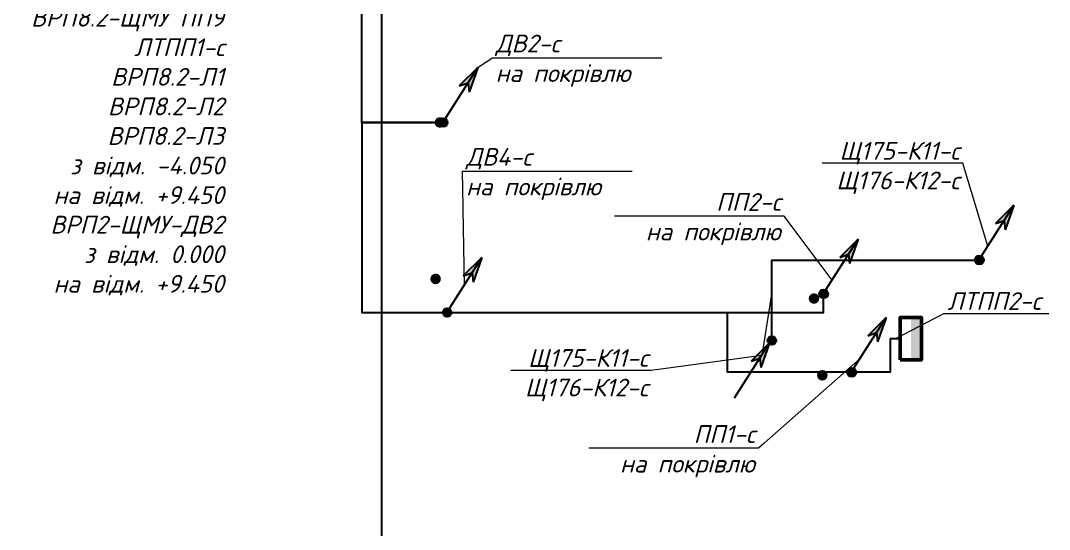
# Model space of a CAD drawing. Header units: millimetres. Extents: x -164867 to 807677, y -316775 to 513985.
# Drawn here: x 423118 to 452136, y 239483 to 253831 of the extents above; entities that cross this region are included whole.
import ezdxf
from ezdxf import colors
from ezdxf.entities.mleader import LeaderData, LeaderLine
from ezdxf.math import Vec2, Vec3

# ---------------------------------------------------------------- set-up
doc = ezdxf.new("R2010")
doc.units = ezdxf.units.MM
for name, color, linetype, lineweight in [('E_Аварійні мережі', 1, 'Continuous', 30), ('E_В лотку', 5, 'Kabl_in_Lotok', 30), ('E_В лотку_аварійні', 1, 'Kabl_in_Lotok', 30), ('E_Позначення', 7, 'Continuous', 15), ('E_Розп. мережі', 5, 'Continuous', 30), ('E_Щити', 1, 'Continuous', 50)]:
    doc.layers.add(name, color=color, linetype=linetype, lineweight=lineweight)
doc.styles.add('ГОСТ 2.304', font='isocpeui.ttf')
doc.linetypes.add('Kabl_in_Lotok', pattern='A,10,[130,ltypeshp.shx,S=1,R=0,X=0,Y=0],1,[130,ltypeshp.shx,S=1,R=90,X=0,Y=-1],1,[130,ltypeshp.shx,S=1,R=0,X=0,Y=0],10', length=22)

# ---------------------------------------------------------------- blocks, each defined once
blk = doc.blocks.new('_None')
blk = doc.blocks.new('*U68')
at = {"lineweight": -2}
h = blk.add_hatch(color=256, dxfattribs=at)
h.paths.add_polyline_path([(8.77, 16.13), (3.9, 10.61), (6.34, 11.65)])
h.paths.add_polyline_path([(8.77, 16.13), (6.34, 11.65), (6.79, 9.05)])
h = blk.add_hatch(color=256, dxfattribs=at)
edge = h.paths.add_edge_path()
edge.add_arc((0.07, 0), 1.28, 0, 360)
for p, q in [((0, 0), (8.77, 16.13)), ((8.77, 16.13), (3.9, 10.61)), ((8.77, 16.13), (6.79, 9.05)), ((3.9, 10.61), (6.34, 11.65)), ((6.34, 11.65), (6.79, 9.05))]:
    blk.add_line(p, q, dxfattribs=at)
blk.add_circle((0.11, 0), 1.24, dxfattribs=at)
blk = doc.blocks.new('*U69')
at = {"lineweight": -2}
h = blk.add_hatch(color=256, dxfattribs=at)
edge = h.paths.add_edge_path()
edge.add_arc((0.07, 0), 1.28, 0, 360)
h = blk.add_hatch(color=256, dxfattribs=at)
h.paths.add_polyline_path([(-0.47, -0.71), (-5.33, -6.22), (-2.9, -5.18)])
h.paths.add_polyline_path([(-0.47, -0.71), (-2.9, -5.18), (-2.45, -7.79)])
for p, q in [((-9.24, -16.84), (-0.47, -0.71)), ((-0.47, -0.71), (-5.33, -6.22)), ((-0.47, -0.71), (-5.33, -6.22)), ((-0.47, -0.71), (-2.45, -7.79)), ((-0.47, -0.71), (-2.45, -7.79)), ((-5.33, -6.22), (-2.9, -5.18)), ((-5.33, -6.22), (-2.9, -5.18)), ((-2.9, -5.18), (-2.45, -7.79)), ((-2.9, -5.18), (-2.45, -7.79))]:
    blk.add_line(p, q, dxfattribs=at)
blk.add_circle((0.11, 0), 1.24, dxfattribs=at)
blk = doc.blocks.new('*U6')
at = {"lineweight": 40}
h = blk.add_hatch(color=0, dxfattribs=at)
h.dxf.hatch_style = 1
h.paths.add_polyline_path([(300, 150), (-300, 150), (-300, 0), (300, 0)])
at = {"color": 0}
blk.add_lwpolyline([(-300, 300), (300, 300), (300, 0), (-300, 0)], close=True, dxfattribs=at)

msp = doc.modelspace()

# ---------------------------------------------------------------- hatches: boundary and pattern name
h = msp.add_hatch(color=1)
h.dxf.hatch_style = 1
h.paths.add_polyline_path([(445346.09, 245992.58, 1), (445644.44, 245992.58, 1)])

# ---------------------------------------------------------------- linework, layer by layer
at = {"layer": 'E_В лотку', "ltscale": 200}
for points in [[(433302.62, 221639.81), (433302.62, 259333.54), (437302.62, 259333.54), (437302.62, 265333.54)], [(444302.62, 244809.06), (444302.62, 247079.91), (450152.64, 247079.46)]]:
    msp.add_lwpolyline(points, dxfattribs=at)
at = {"layer": 'E_В лотку_аварійні', "ltscale": 200}
for points in [[(436827.06, 266058.54), (436827.06, 259742.93), (432734.09, 259742.93), (432734.09, 250957.69), (435033.85, 250957.69), (432742.53, 250957.69), (432742.53, 245599.61), (435145.86, 245599.61)], [(435145.86, 245599.61), (445762.75, 245599.61), (445762.75, 246123.54)], [(447927.62, 244861.04), (447640.18, 244861.04), (447640.18, 243913.54), (443052.62, 243913.54), (443052.62, 245599.61)]]:
    msp.add_lwpolyline(points, dxfattribs=at)

# ---------------------------------------------------------------- block references
at = {"layer": 'E_Аварійні мережі', "xscale": 100, "yscale": 100, "zscale": 100, "rotation": 355.953213338055}
for p in [(435028.27, 250958.15), (445757.17, 246124), (435140.27, 245600.07), (446547.04, 243914)]:
    msp.add_blockref('*U68', p, dxfattribs=at)
at = {"layer": 'E_Розп. мережі', "xscale": 100, "yscale": 100, "zscale": 100, "rotation": 355.953213338055}
for name, p in [('*U68', (450147.06, 247079.91)), ('*U69', (444297.04, 244809.51))]:
    msp.add_blockref(name, p, dxfattribs=at)
at = {"layer": 'E_Щити', "xscale": 2, "yscale": 2, "zscale": 2, "rotation": 89.99999999999999}
msp.add_blockref('*U6', (448527.62, 244861.04), dxfattribs=at)

# ---------------------------------------------------------------- next in the draw order: leaders
at = {"layer": 'E_Позначення'}
ml = msp.add_multileader_mtext('Standard', dxfattribs=at)
ml.set_content('ДВ2-с\\Pна покрівлю', color=256, style='ГОСТ 2.304')
ml.set_leader_properties(color=256, linetype='ByLayer', lineweight=-1)
ml.set_arrow_properties(name='NONE')
ml.build(insert=Vec2(0, 0))
ml.multileader.update_dxf_attribs({"has_dogleg": 0, "text_left_attachment_type": 6, "text_right_attachment_type": 6, "dogleg_length": 0, "arrow_head_size": 1})
ctx = ml.context
ctx.base_point, ctx.char_height, ctx.arrow_head_size, ctx.landing_gap_size, ctx.plane_origin = Vec3(436416.41, 252783.54), 500, 1, 100, Vec3(456076.64, 249466.99)
ctx.left_attachment, ctx.right_attachment = 6, 6
notes = []
notes.append((ctx, [(0, (1, 1, 0), (436416.41, 252783.54), (1, 0), 0, [(0, [(436016.94, 252505.21)], 0, [])])]))
ctx.mtext.insert, ctx.mtext.flow_direction = Vec3(436516.41, 253433.54), 5
ctx.mtext.has_bg_fill, ctx.mtext.bg_color, ctx.mtext.bg_scale_factor, ctx.mtext.bg_transparency, ctx.mtext.use_window_bg_color = 1, -1027028792, 1.5, 0, 1
ml = msp.add_multileader_mtext('Standard', dxfattribs=at)
ml.set_content('ДВ4-с\\Pна покрівлю', color=256, style='ГОСТ 2.304')
ml.set_leader_properties(color=256, linetype='ByLayer', lineweight=-1)
ml.set_arrow_properties(name='NONE')
ml.build(insert=Vec2(0, 0))
ml.multileader.update_dxf_attribs({"has_dogleg": 0, "text_left_attachment_type": 6, "text_right_attachment_type": 6, "dogleg_length": 0, "arrow_head_size": 1})
ctx = ml.context
ctx.base_point, ctx.char_height, ctx.arrow_head_size, ctx.landing_gap_size, ctx.plane_origin = Vec3(435584.68, 249586.72), 500, 1, 100, Vec3(456188.64, 244108.91)
ctx.left_attachment, ctx.right_attachment = 6, 6
notes.append((ctx, [(0, (1, 1, 0), (435584.68, 249586.72), (1, 0), 0, [(0, [(435634.61, 246373.6)], 0, [])])]))
ctx.mtext.insert, ctx.mtext.flow_direction = Vec3(435684.68, 250236.72), 5
ctx.mtext.has_bg_fill, ctx.mtext.bg_color, ctx.mtext.bg_scale_factor, ctx.mtext.bg_transparency, ctx.mtext.use_window_bg_color = 1, -1027028792, 1.5, 0, 1
ml = msp.add_multileader_mtext('Standard', dxfattribs=at)
ml.set_content('ЛТПП2-с', color=256, style='ГОСТ 2.304')
ml.set_leader_properties(color=256, linetype='ByLayer', lineweight=-1)
ml.set_arrow_properties(name='NONE')
ml.build(insert=Vec2(0, 0))
ml.multileader.update_dxf_attribs({"has_dogleg": 0, "text_left_attachment_type": 6, "text_right_attachment_type": 6, "dogleg_length": 0, "arrow_head_size": 1})
ctx = ml.context
ctx.base_point, ctx.char_height, ctx.arrow_head_size, ctx.landing_gap_size, ctx.plane_origin = Vec3(449158.62, 245572.52), 500, 1, 100, Vec3(469354.6, 242799.62)
ctx.left_attachment, ctx.right_attachment = 6, 6
notes.append((ctx, [(0, (1, 1, 0), (449158.62, 245572.52), (1, 0), 0, [(0, [(447783.9, 244861.04)], 0, [])])]))
ctx.mtext.insert, ctx.mtext.flow_direction = Vec3(449258.62, 246172.52), 5
ctx.mtext.has_bg_fill, ctx.mtext.bg_color, ctx.mtext.bg_scale_factor, ctx.mtext.bg_transparency, ctx.mtext.use_window_bg_color = 1, -1027028792, 1.5, 0, 1
ml = msp.add_multileader_mtext('Standard', dxfattribs=at)
ml.set_content('ПП1-с\\Pна покрівлю', color=256, style='ГОСТ 2.304')
ml.set_leader_properties(color=256, linetype='ByLayer', lineweight=-1)
ml.set_arrow_properties(name='NONE')
ml.build(insert=Vec2(0, 0))
ml.multileader.update_dxf_attribs({"has_dogleg": 0, "text_left_attachment_type": 6, "text_right_attachment_type": 6, "dogleg_length": 0, "arrow_head_size": 1})
ctx = ml.context
ctx.base_point, ctx.char_height, ctx.arrow_head_size, ctx.landing_gap_size, ctx.plane_origin = Vec3(439910.21, 241769.96), 500, 1, 100, Vec3(467595.4, 242422.84)
ctx.left_attachment, ctx.right_attachment, ctx.text_align_type = 6, 6, 2
notes.append((ctx, [(1, (1, 1, 0), (443926.49, 241769.96), (-1, 0), 0, [(0, [(446794.2, 244300.76)], 0, [])])]))
ctx.mtext.insert, ctx.mtext.alignment, ctx.mtext.flow_direction = Vec3(443826.49, 242419.96), 3, 5
ctx.mtext.has_bg_fill, ctx.mtext.bg_color, ctx.mtext.bg_scale_factor, ctx.mtext.bg_transparency, ctx.mtext.use_window_bg_color = 1, -1027028792, 1.5, 0, 1
for ctx, leaders in notes:
    for number, flags, end, landing, length, lines in leaders:
        leader = LeaderData()
        leader.index, (leader.has_last_leader_line, leader.has_dogleg_vector, leader.attachment_direction) = number, flags
        leader.last_leader_point, leader.dogleg_vector, leader.dogleg_length = Vec3(end), Vec3(landing), length
        for number, points, colour, breaks in lines:
            line = LeaderLine()
            line.index, line.vertices, line.color, line.breaks = number, Vec3.list(points), colors.encode_raw_color(colour), breaks
            leader.lines.append(line)
        ctx.leaders.append(leader)

# ---------------------------------------------------------------- next in the draw order: hatches: boundary and pattern name
h = msp.add_hatch(color=1)
h.dxf.hatch_style = 1
h.paths.add_polyline_path([(445581.43, 243828.91, 1), (445879.78, 243828.91, 1)])

# ---------------------------------------------------------------- next in the draw order: leaders
ml = msp.add_multileader_mtext('Standard', dxfattribs=at)
ml.set_content('ВРП3-П2\\PВРП3-Гр.2\\PВРП3-Гр.3\\P\\pxql;з відм. +9.450\\Pна покрівлю', color=256, style='ГОСТ 2.304')
ml.set_leader_properties(color=256, linetype='ByLayer', lineweight=-1)
ml.set_arrow_properties(name='NONE')
ml.build(insert=Vec2(0, 0))
ml.multileader.update_dxf_attribs({"has_dogleg": 0, "text_left_attachment_type": 6, "text_right_attachment_type": 6, "dogleg_length": 0, "arrow_head_size": 1})
ctx = ml.context
ctx.base_point, ctx.char_height, ctx.arrow_head_size, ctx.landing_gap_size, ctx.plane_origin = Vec3(438540.29, 258692.81), 500, 1, 100, Vec3(447918.41, 267139.92)
ctx.left_attachment, ctx.right_attachment = 6, 6
notes = []
notes.append((ctx, [(0, (1, 1, 0), (438540.29, 258692.81), (1, 0), 0, [(0, [(437461.61, 265106.02)], 0, [])])]))
ctx.mtext.insert, ctx.mtext.flow_direction = Vec3(438640.29, 259342.81), 5
ctx.mtext.has_bg_fill, ctx.mtext.bg_color, ctx.mtext.bg_scale_factor, ctx.mtext.bg_transparency, ctx.mtext.use_window_bg_color = 1, -1027028792, 1.5, 0, 1
ml = msp.add_multileader_mtext('Standard', dxfattribs=at)
ml.set_content('ВРП8.2-ЩМУ ДВ4\\PВРП8.2-ЩМУ ПП1\\PВРП8.2-ЩМУ ПП2\\PВРП8.2-ЩМУ ПП3\\PВРП8.2-ЩМУ ПП4\\PВРП8.2-ЩМУ ПП5\\PВРП8.2-ЩМУ ПП6\\PВРП8.2-ЩМУ ПП7\\PВРП8.2-ЩМУ ПП8\\PВРП8.2-ЩМУ ПП9\\PЛТПП1-с\\PВРП8.2-Л1\\PВРП8.2-Л2\\PВРП8.2-Л3\\Pз відм. -4.050\\Pна відм. +9.450\\PВРП2-ЩМУ-ДВ2\\Pз відм. 0.000\\Pна відм. +9.450', color=256, style='ГОСТ 2.304')
ml.set_leader_properties(color=256, linetype='ByLayer', lineweight=-1)
ml.set_arrow_properties(name='NONE')
ml.build(insert=Vec2(0, 0))
ml.multileader.update_dxf_attribs({"has_dogleg": 0, "text_left_attachment_type": 6, "text_right_attachment_type": 6, "dogleg_length": 0, "arrow_head_size": 1})
ctx = ml.context
ctx.base_point, ctx.char_height, ctx.arrow_head_size, ctx.landing_gap_size, ctx.plane_origin = Vec3(423156.31, 261062.79), 500, 1, 100, Vec3(430796.41, 258407.92)
ctx.left_attachment, ctx.right_attachment, ctx.text_align_type = 6, 6, 2
notes.append((ctx, [(1, (1, 1, 0), (428957.44, 261062.79), (-1, 0), 0, [(2, [(435311.96, 264431.16)], 0, [])])]))
ctx.mtext.insert, ctx.mtext.alignment, ctx.mtext.flow_direction = Vec3(428857.44, 261662.79), 3, 5
ctx.mtext.has_bg_fill, ctx.mtext.bg_color, ctx.mtext.bg_scale_factor, ctx.mtext.bg_transparency, ctx.mtext.use_window_bg_color = 1, -1027028792, 1.5, 0, 1
ml = msp.add_multileader_mtext('Standard', dxfattribs=at)
ml.set_content('ПП2-с\\Pна покрівлю', color=256, style='ГОСТ 2.304')
ml.set_leader_properties(color=256, linetype='ByLayer', lineweight=-1)
ml.set_arrow_properties(name='NONE')
ml.build(insert=Vec2(0, 0))
ml.multileader.update_dxf_attribs({"has_dogleg": 0, "text_left_attachment_type": 6, "text_right_attachment_type": 6, "dogleg_length": 0, "arrow_head_size": 1})
ctx = ml.context
ctx.base_point, ctx.char_height, ctx.arrow_head_size, ctx.landing_gap_size, ctx.plane_origin = Vec3(440636.33, 248316.33), 500, 1, 100, Vec3(467595.89, 244632.84)
ctx.left_attachment, ctx.right_attachment, ctx.text_align_type = 6, 6, 2
notes.append((ctx, [(1, (1, 1, 0), (444652.62, 248316.33), (-1, 0), 0, [(0, [(446004.34, 246510.76)], 0, [])])]))
ctx.mtext.insert, ctx.mtext.alignment, ctx.mtext.flow_direction = Vec3(444552.62, 248966.33), 3, 5
ctx.mtext.has_bg_fill, ctx.mtext.bg_color, ctx.mtext.bg_scale_factor, ctx.mtext.bg_transparency, ctx.mtext.use_window_bg_color = 1, -1027028792, 1.5, 0, 1
ml = msp.add_multileader_mtext('Standard', dxfattribs=at)
ml.set_content('Щ175-К11-с\\PЩ176-К12-с', color=256, style='ГОСТ 2.304')
ml.set_leader_properties(color=256, linetype='ByLayer', lineweight=-1)
ml.set_arrow_properties(name='NONE')
ml.build(insert=Vec2(0, 0))
ml.multileader.update_dxf_attribs({"has_dogleg": 0, "text_left_attachment_type": 6, "text_right_attachment_type": 6, "dogleg_length": 0, "arrow_head_size": 1})
ctx = ml.context
ctx.base_point, ctx.char_height, ctx.arrow_head_size, ctx.landing_gap_size, ctx.plane_origin = Vec3(437009.67, 243966.3), 500, 1, 100, Vec3(465537.87, 243650.03)
ctx.left_attachment, ctx.right_attachment, ctx.text_align_type = 6, 6, 2
notes.append((ctx, [(1, (1, 1, 0), (440907.02, 243966.3), (-1, 0), 0, [(1, [(444302.62, 246173.84), (444024.13, 244389.1)], 0, [])])]))
ctx.mtext.insert, ctx.mtext.alignment, ctx.mtext.flow_direction = Vec3(440807.02, 244566.3), 3, 5
ctx.mtext.has_bg_fill, ctx.mtext.bg_color, ctx.mtext.bg_scale_factor, ctx.mtext.bg_transparency, ctx.mtext.use_window_bg_color = 1, -1027028792, 1.5, 0, 1
for ctx, leaders in notes:
    for number, flags, end, landing, length, lines in leaders:
        leader = LeaderData()
        leader.index, (leader.has_last_leader_line, leader.has_dogleg_vector, leader.attachment_direction) = number, flags
        leader.last_leader_point, leader.dogleg_vector, leader.dogleg_length = Vec3(end), Vec3(landing), length
        for number, points, colour, breaks in lines:
            line = LeaderLine()
            line.index, line.vertices, line.color, line.breaks = number, Vec3.list(points), colors.encode_raw_color(colour), breaks
            leader.lines.append(line)
        ctx.leaders.append(leader)

# ---------------------------------------------------------------- next in the draw order: hatches: boundary and pattern name
h = msp.add_hatch(color=1)
h.dxf.hatch_style = 1
h.paths.add_polyline_path([(434795.77, 250958.75, 1), (435094.12, 250958.75, 1)])
h = msp.add_hatch(color=1)
h.dxf.hatch_style = 1
h.paths.add_polyline_path([(434675.2, 246546.12, 1), (434973.55, 246546.12, 1)])

# ---------------------------------------------------------------- next in the draw order: leaders
ml = msp.add_multileader_mtext('Standard', dxfattribs=at)
ml.set_content('Щ175-К11-с\\PЩ176-К12-с', color=256, style='ГОСТ 2.304')
ml.set_leader_properties(color=256, linetype='ByLayer', lineweight=-1)
ml.set_arrow_properties(name='NONE')
ml.build(insert=Vec2(0, 0))
ml.multileader.update_dxf_attribs({"has_dogleg": 0, "text_left_attachment_type": 6, "text_right_attachment_type": 6, "dogleg_length": 0, "arrow_head_size": 1})
ctx = ml.context
ctx.base_point, ctx.char_height, ctx.arrow_head_size, ctx.landing_gap_size, ctx.plane_origin = Vec3(445792.36, 249807.49), 500, 1, 100, Vec3(475851.93, 244453.35)
ctx.left_attachment, ctx.right_attachment, ctx.text_align_type = 6, 6, 2
notes = []
notes.append((ctx, [(1, (1, 1, 0), (449689.71, 249807.49), (-1, 0), 0, [(1, [(450394.23, 247466.68)], 0, [])])]))
ctx.mtext.insert, ctx.mtext.alignment, ctx.mtext.flow_direction = Vec3(449589.71, 250407.49), 3, 5
ctx.mtext.has_bg_fill, ctx.mtext.bg_color, ctx.mtext.bg_scale_factor, ctx.mtext.bg_transparency, ctx.mtext.use_window_bg_color = 1, -1027028792, 1.5, 0, 1
for ctx, leaders in notes:
    for number, flags, end, landing, length, lines in leaders:
        leader = LeaderData()
        leader.index, (leader.has_last_leader_line, leader.has_dogleg_vector, leader.attachment_direction) = number, flags
        leader.last_leader_point, leader.dogleg_vector, leader.dogleg_length = Vec3(end), Vec3(landing), length
        for number, points, colour, breaks in lines:
            line = LeaderLine()
            line.index, line.vertices, line.color, line.breaks = number, Vec3.list(points), colors.encode_raw_color(colour), breaks
            leader.lines.append(line)
        ctx.leaders.append(leader)

doc.saveas('drawing.dxf')
